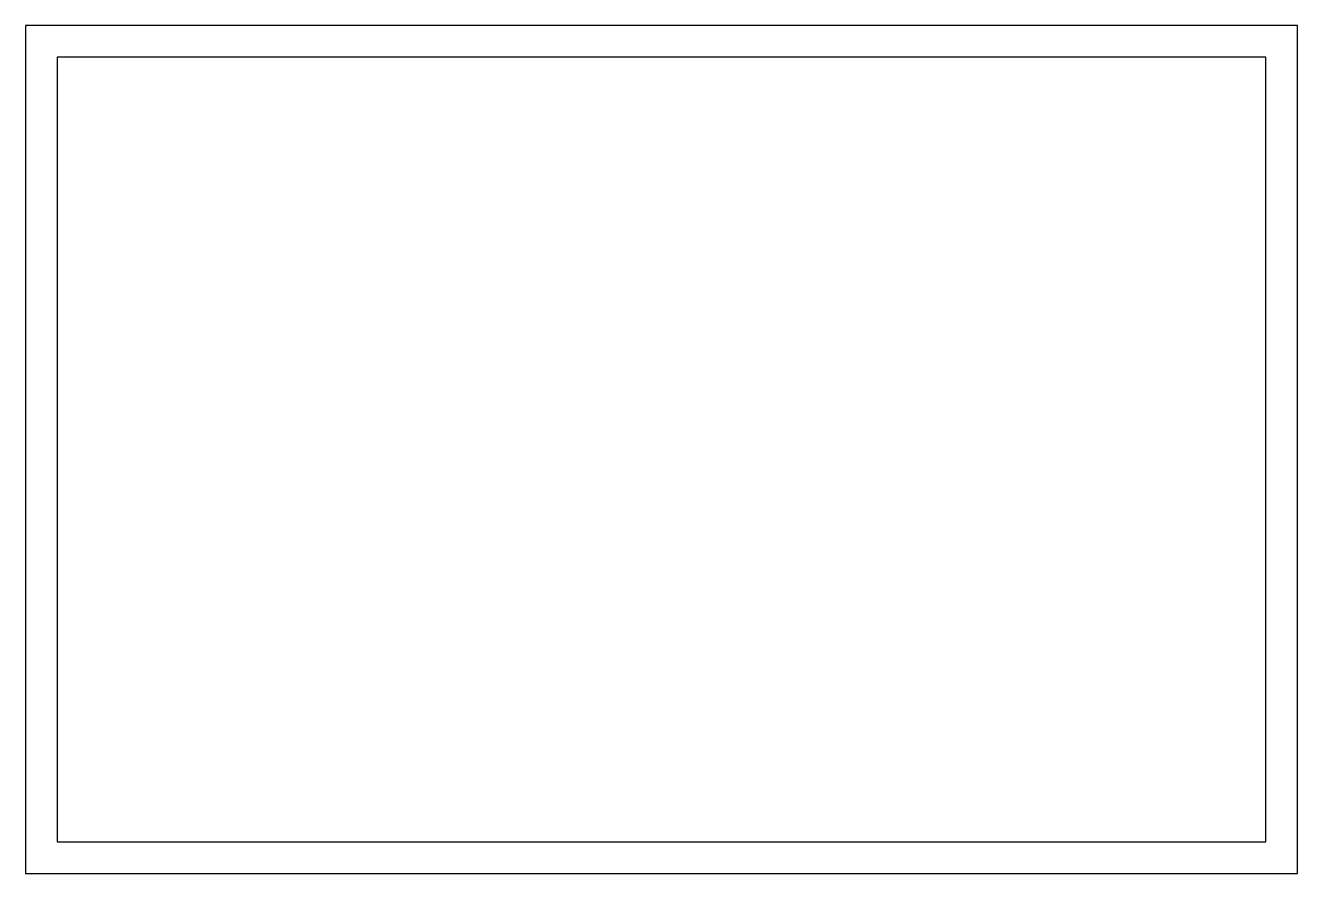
# Model space of a CAD drawing. Extents: x 211.4 to 271.4, y 219.6 to 259.6.
import ezdxf

# ---------------------------------------------------------------- set-up
doc = ezdxf.new("R2010")
doc.units = 0
doc.layers.add('ANA', color=220, linetype='CONTINUOUS')

msp = doc.modelspace()

# ---------------------------------------------------------------- linework, layer by layer
at = {"layer": 'ANA'}
for points in [[(271.355, 259.571), (211.355, 259.571), (211.355, 219.571), (271.355, 219.571)], [(269.855, 258.071), (212.855, 258.071), (212.855, 221.071), (269.855, 221.071)]]:
    msp.add_lwpolyline(points, close=True, dxfattribs=at)

doc.saveas('drawing.dxf')
